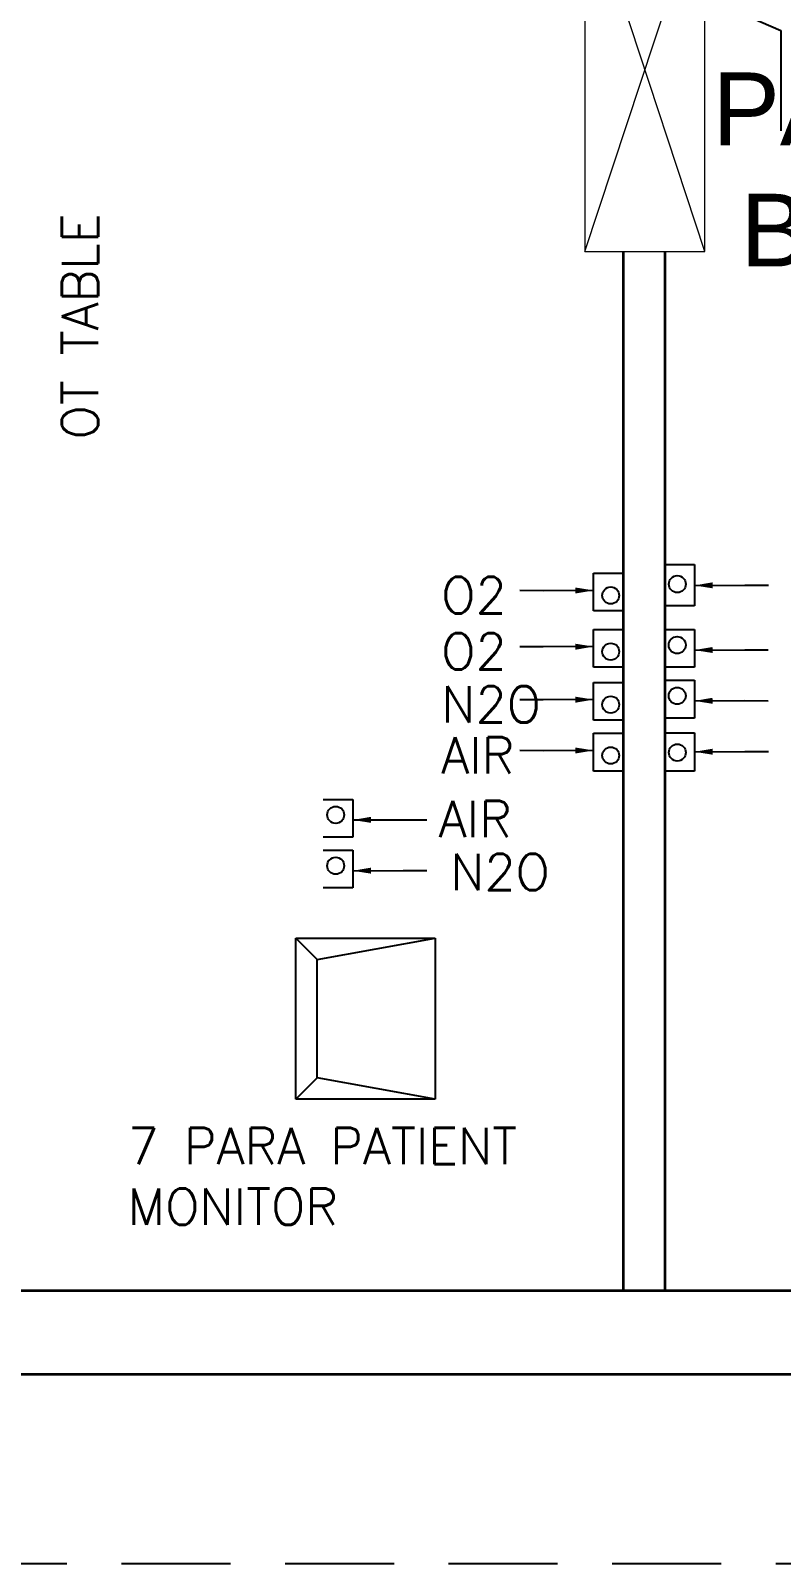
# Model space of a CAD drawing. Extents: x 3485972 to 3601240, y -625657 to -591207.
# Drawn here: x 3495166 to 3497231, y -612770 to -608555 of the extents above; entities that cross this region are included whole.
import ezdxf

# ---------------------------------------------------------------- set-up
doc = ezdxf.new("R2010")
doc.units = 0
doc.header["$LTSCALE"] = 6
doc.header["$MEASUREMENT"] = 0
doc.linetypes.add('HIDDEN', pattern=[0.375, 0.25, -0.125])
doc.layers.get('0').update_dxf_attribs({"linetype": 'CONTINUOUS'})
for name, color, linetype in [('Chajja', 7, 'CONTINUOUS'), ('equipment desc', 211, 'CONTINUOUS'), ('TEXT', 250, 'CONTINUOUS')]:
    doc.layers.add(name, color=color, linetype=linetype)
for name, color, linetype, lineweight in [('medical equipment', 171, 'CONTINUOUS', 25), ('WALL', 8, 'CONTINUOUS', 35), ('WIN', 151, 'CONTINUOUS', 9)]:
    doc.layers.add(name, color=color, linetype=linetype, lineweight=lineweight)
doc.styles.add('ARIAL', font='arial.ttf')
doc.styles.get("Standard").update_dxf_attribs({"font": 'SIMPLEX'})
doc.dimstyles.new('TEXT', dxfattribs={"dimscale": 0, "dimtxt": 500, "dimasz": 100, "dimexe": 75, "dimexo": 100, "dimgap": 50, "dimtad": 0, "dimdec": 0, "dimzin": 0, "dimdsep": 46, "dimtxsty": 'ARIAL', "dimblk": 'OBLIQUE', "dimcen": 0.09, "dimdle": 100, "dimclrd": 256, "dimclre": 256, "dimclrt": 6, "dimadec": 0, "dimazin": 0, "dimtfac": 1, "dimtdec": 0, "dimtofl": 0, "dimtmove": 2, "dimatfit": 3, "dimfxl": 1, "dimfrac": 2, "dimtolj": 1, "dimtzin": 0, "dimarcsym": 0})

# ---------------------------------------------------------------- blocks, each defined once
blk = doc.blocks.new('_Oblique')
at = {"color": 0, "linetype": 'ByBlock', "lineweight": -2}
blk.add_line((-0.5, -0.5), (0.5, 0.5), dxfattribs=at)

msp = doc.modelspace()

# ---------------------------------------------------------------- linework, layer by layer
at = {"layer": 'Chajja', "linetype": 'HIDDEN', "ltscale": 200}
msp.add_line((3488215.7, -612770), (3510915.7, -612770), dxfattribs=at)
at = {"layer": 'medical equipment', "linetype": 'ByBlock'}
for p, q in [((3496714.6, -610151.2), (3496714.6, -610047.5)), ((3496714.6, -610047.5), (3496795.7, -610047.5)), ((3496910.7, -610023.2), (3496991.9, -610023.2)), ((3496991.9, -610023.2), (3496991.9, -610137)), ((3496991.9, -610137), (3496910.7, -610137)), ((3496795.7, -610151.2), (3496714.6, -610151.2)), ((3496714.6, -610305.7), (3496714.6, -610202)), ((3496714.6, -610202), (3496795.7, -610202)), ((3496910.6, -610202), (3496991.7, -610202)), ((3496991.7, -610202), (3496991.7, -610305.7)), ((3496795.7, -610305.7), (3496714.6, -610305.7)), ((3496991.7, -610305.7), (3496910.6, -610305.7)), ((3496714.6, -610451.5), (3496714.6, -610347.7)), ((3496714.6, -610347.7), (3496795.7, -610347.7)), ((3496910.6, -610341.7), (3496991.7, -610341.7)), ((3496991.7, -610341.7), (3496991.7, -610445.5)), ((3496795.7, -610451.5), (3496714.6, -610451.5)), ((3496991.7, -610445.5), (3496910.6, -610445.5)), ((3496714.6, -610591.2), (3496714.6, -610487.5)), ((3496714.6, -610487.5), (3496795.7, -610487.5)), ((3496910.7, -610486.5), (3496991.9, -610486.5)), ((3496991.9, -610486.5), (3496991.9, -610591.2)), ((3496795.7, -610591.2), (3496714.6, -610591.2)), ((3496991.9, -610591.2), (3496910.7, -610591.2)), ((3495970.8, -610669.1), (3496051.9, -610669.1)), ((3496051.9, -610669.1), (3496051.9, -610772.9)), ((3496051.9, -610772.9), (3495970.8, -610772.9)), ((3495970.8, -610808.9), (3496051.9, -610808.9)), ((3496051.9, -610808.9), (3496051.9, -610912.6)), ((3496051.9, -610912.6), (3495970.8, -610912.6))]:
    msp.add_line(p, q, dxfattribs=at)
at = {"layer": 'medical equipment'}
for p, q in [((3495895, -611050.7), (3495954.1, -611109.7)), ((3495895, -611493.6), (3495895, -611050.7)), ((3495895, -611050.7), (3496278.9, -611050.7)), ((3495954.1, -611109.7), (3496278.9, -611050.7)), ((3496278.9, -611050.7), (3496278.9, -611493.6)), ((3495954.1, -611434.5), (3495954.1, -611109.7)), ((3495954.1, -611434.5), (3495895, -611493.6)), ((3496278.9, -611493.6), (3495954.1, -611434.5)), ((3496278.9, -611493.6), (3495895, -611493.6))]:
    msp.add_line(p, q, dxfattribs=at)
at = {"layer": 'medical equipment', "color": 6, "linetype": 'ByBlock'}
msp.add_circle((3496944.9, -610077.3), 23.3, dxfattribs=at)
at = {"layer": 'medical equipment', "color": 3, "linetype": 'ByBlock'}
for centre in [(3496761.6, -610108.5), (3496944.8, -610244.8), (3496761.6, -610263), (3496761.6, -610408.7), (3496944.8, -610384.5), (3496761.6, -610548.5), (3496944.9, -610540.5), (3496005, -610711.9), (3496005, -610851.6)]:
    msp.add_circle(centre, 23.3, dxfattribs=at)
at = {"layer": 'WALL', "linetype": 'ByBlock'}
for p, q in [((3496795.7, -609162.5), (3496795.7, -612020)), ((3496910.7, -609162.5), (3496910.7, -612020)), ((3493265.7, -612020), (3498440.7, -612020)), ((3493265.7, -612250), (3498440.7, -612250))]:
    msp.add_line(p, q, dxfattribs=at)
at = {"layer": 'WIN', "color": 8, "linetype": 'Continuous'}
for p, q in [((3496690.9, -609162.5), (3497020.9, -608162.5)), ((3497020.9, -609162.5), (3496690.9, -608162.5))]:
    msp.add_line(p, q, dxfattribs=at)
at = {"layer": 'WIN', "linetype": 'Continuous'}
msp.add_lwpolyline([(3496690.9, -609162.5), (3497020.9, -609162.5), (3497020.9, -608162.5), (3496690.9, -608162.5)], close=True, dxfattribs=at)

# ---------------------------------------------------------------- texts
at = {"layer": 'equipment desc', "linetype": 'ByBlock', "insert": (3495251.9, -609679.6), "char_height": 100, "attachment_point": 1, "rotation": 90}
msp.add_mtext_dynamic_manual_height_columns('OT TABLE', width=921.408, gutter_width=10, heights=[0], dxfattribs=at)
at = {"layer": 'equipment desc', "linetype": 'ByBlock', "char_height": 100, "attachment_point": 1}
for s, width, insert in [('O2', 588.527, (3496295.4, -610057.7)), ('O2', 588.527, (3496295.4, -610212.2)), ('N2O', 588.527, (3496295.4, -610358)), ('AIR', 588.527, (3496295.4, -610497.7)), ('AIR', 588.527, (3496288.3, -610672.8)), ('N2O', 588.527, (3496319.9, -610819)), ('7 PARA PATIENT MONITOR', 1291.151, (3495432.9, -611572.2))]:
    msp.add_mtext_dynamic_manual_height_columns(s, width=width, gutter_width=10, heights=[0], dxfattribs=dict(at, insert=insert))
at = {"layer": 'TEXT', "linetype": 'Continuous', "insert": (3497413.5, -608938.5), "char_height": 200, "width": 1149.25, "attachment_point": 5, "style": 'ARIAL'}
msp.add_mtext('PASS BOX', dxfattribs=at)

# ---------------------------------------------------------------- leaders
at = {"layer": 'WIN', "color": 8, "linetype": 'Continuous'}
for points in [[(3497022.2, -608464.2), (3497229.4, -608554.8), (3497229.8, -608831.1)], [(3496714.6, -610094.6), (3496575.6, -610095.3), (3496511.2, -610095)], [(3496991.9, -610080.9), (3497130.9, -610080.1), (3497195.3, -610080.4)], [(3496714.6, -610249.1), (3496575.6, -610249.9), (3496511.2, -610249.6)], [(3496991.7, -610258.7), (3497130.7, -610257.9), (3497195.2, -610258.2)], [(3496714.6, -610394.8), (3496575.6, -610395.6), (3496511.2, -610395.3)], [(3496991.7, -610398.4), (3497130.7, -610397.6), (3497195.2, -610397.9)], [(3496714.6, -610534.6), (3496575.6, -610535.3), (3496511.2, -610535)], [(3496991.9, -610538.4), (3497130.9, -610537.6), (3497195.3, -610537.9)], [(3496051.9, -610725.8), (3496190.9, -610725), (3496255.4, -610725.3)], [(3496051.9, -610865.5), (3496190.9, -610864.7), (3496255.4, -610865.1)]]:
    msp.add_leader(points, dimstyle='TEXT', override={"dimscale": 1, "dimtxt": 200, "dimasz": 50, "dimfxl": 0.18}, dxfattribs=at)

doc.saveas('drawing.dxf')
